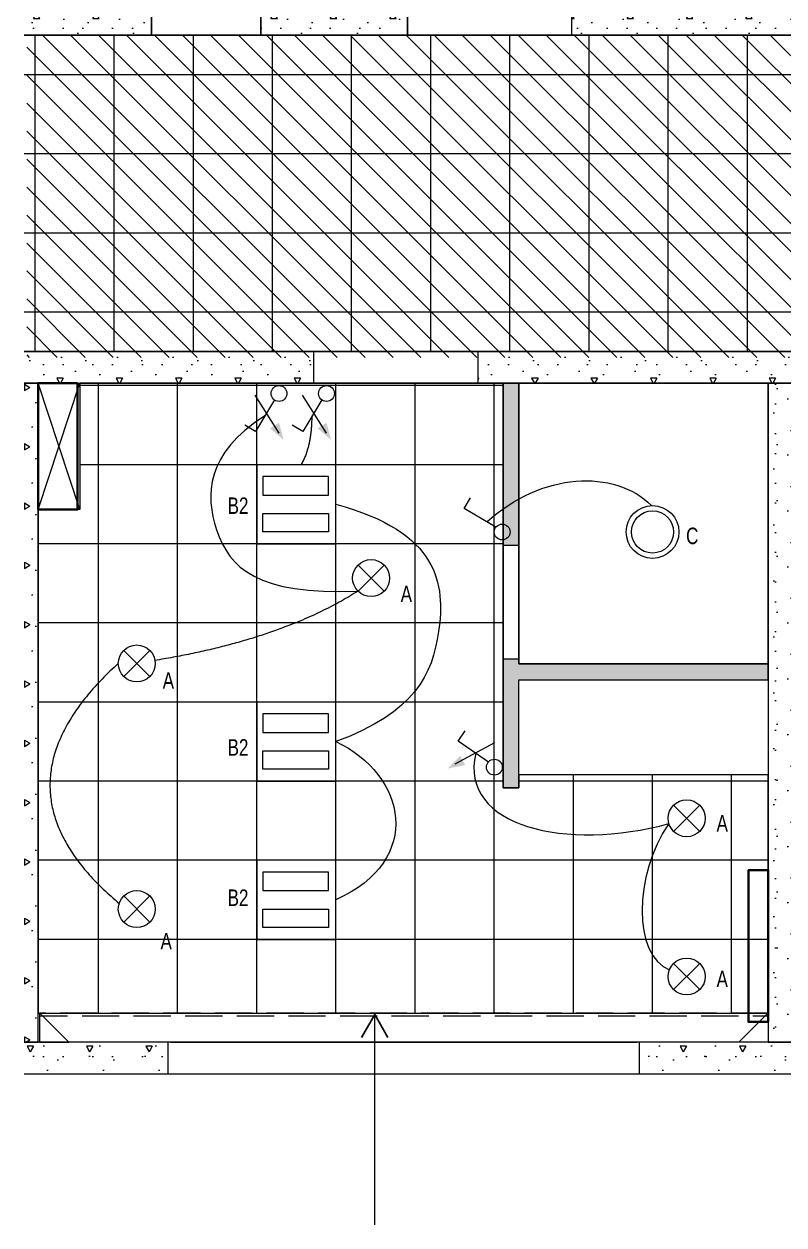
# Model space of a CAD drawing. Header units: millimetres. Extents: x 10620 to 41954, y -5252 to 15780.
# Drawn here: x 12078 to 17840, y -5252 to 3857 of the extents above; entities that cross this region are included whole.
import ezdxf

# ---------------------------------------------------------------- set-up
doc = ezdxf.new("R2010")
doc.units = ezdxf.units.MM
doc.linetypes.add('IMPORT-Hidden Line _2_', pattern=[391.222223, 282.222223, -109])
for name, color, linetype, lineweight in [('0_Pen_No__195', 252, 'Continuous', 13), ('A-Des_ Ceiling', 7, 'Continuous', 13), ('A-Des_ Ceiling_Pen_No__89', 123, 'Continuous', 13), ('A-Des_ Ceiling_Pen_No__90', 132, 'Continuous', 13), ('A-Des_ Columns_Pen_No__183', 20, 'Continuous', 18), ('A-Des_ Columns_Pen_No__24', 104, 'Continuous', 35), ('A-Des_ Columns_Pen_No__28', 14, 'Continuous', 35), ('A-Des_ Walls', 7, 'Continuous', 13), ('A-Des_ Walls_Pen_No__216', 61, 'Continuous', 18), ('A-Des_ Walls_Pen_No__27', 7, 'Continuous', 13), ('A-Des_ Walls_Pen_No__87', 251, 'Continuous', 13), ('A-DETL-____-OTLN', 90, 'Continuous', 13), ('A-DETL-GENF-OTLN', 92, 'Continuous', 25), ('A-Doc_ Reflected Ceiling Plan_Pen_No__45', 161, 'Continuous', 25), ('A-Doc_ Reflected Ceiling Plan_Pen_No__65', 151, 'Continuous', 13), ('G-____-____-TEXT', 231, 'Continuous', 13), ('L40 Reflected Ceiling Plans_GF Existing Ground Presentation Plan_2_dwg', 8, 'Continuous', 13)]:
    doc.layers.add(name, color=color, linetype=linetype, lineweight=lineweight)
doc.styles.add('Arial Narrow', font='ARIALN.TTF', dxfattribs={"width": 0.9, "height": 125})
pattern_1 = [(180, (0, 0), (1e-13, 779.423), [48.75, -401.25]), (180, (-225, -389.7), (1e-13, 779.423), [48.75, -401.25]), (240, (0, 0), (-675, 389.711), [48.75, -401.25]), (240, (-450, 0), (-675, 389.711), [48.75, -401.25]), (300, (-48.75, 0), (675, 389.712), [48.75, -401.25]), (300, (-498.75, 0), (675, 389.712), [48.75, -401.25]), (180, (0, -75), (2e-14, 150), [0, -150, 0, -225]), (225, (-75, -75), (-106.066, 106.066), [0, -112.5, 0, -187.5])]
pattern_2 = [(270, (0, 0), (779.423, 5e-14), [48.75, -401.25]), (270, (389.7, -225), (779.423, 5e-14), [48.75, -401.25]), (330, (0, 0), (389.71, 675), [48.75, -401.25]), (330, (0, -450), (389.71, 675), [48.75, -401.25]), (30, (0, -48.75), (-389.71, 675), [48.75, -401.25]), (30, (0, -498.75), (-389.71, 675), [48.75, -401.25]), (270, (75, 0), (150, 9e-15), [0, -150, 0, -225]), (315, (75, -75), (106.066, 106.066), [0, -112.5, 0, -187.5])]
pattern_3 = [(0, (0, 0), (0, 779.423), [48.75, -401.25]), (0, (225, 389.7), (0, 779.423), [48.75, -401.25]), (60, (0, 0), (-675, 389.712), [48.75, -401.25]), (60, (450, 0), (-675, 389.712), [48.75, -401.25]), (120, (48.75, 0), (675, 389.711), [48.75, -401.25]), (120, (498.75, 0), (675, 389.711), [48.75, -401.25]), (0, (0, 75), (0, 150), [0, -150, 0, -225]), (45, (75, 75), (-106.066, 106.066), [0, -112.5, 0, -187.5])]

# ---------------------------------------------------------------- blocks, each defined once
blk = doc.blocks.new('L40 Reflected Ceiling Plans_GF Existing Ground Presentation Plan_2_dwg_Slab_7_4-12208777-Existing Enlarged Layout 2 RCP')
at = {"layer": 'A-Des_ Ceiling'}
h = blk.add_hatch(dxfattribs=at)
h.set_pattern_fill('FP_2', color=9, style=0, pattern_type=2)
h.set_pattern_definition([(0, (15642.6, -1884.13), (0, 600), []), (90, (15642.6, -1884.13), (-600, 4e-14), [])])
h.paths.add_polyline_path([(17719.7, -3646.7), (17719.7, -1836.7), (15829.7, -1836.7), (15829.7, -1936.7), (15709.7, -1936.7), (15709.7, 1133.3), (12502.7, 1133.3), (12502.7, 173.3), (12184.7, 173.3), (12184.7, -3646.7), (15829.7, -3646.7)])
h.paths.add_polyline_path([(15291.4, -1789.5), (15385, -1693.6), (15422.9, -1764), (15404, -1767.7)])
h.paths.add_polyline_path([(14405.9, 703), (14303.8, 789.6), (14371.4, 832.4), (14396, 740.1)])
h.paths.add_polyline_path([(14045.9, 703), (13943.8, 789.6), (14011.4, 832.4), (14017.1, 811)])
at = {"layer": 'A-Des_ Ceiling_Pen_No__89', "color": 9}
for p, q in [((14274.7, 1133.3), (12502.7, 1133.3)), ((15519.7, 1133.3), (14274.7, 1133.3)), ((15709.7, 1133.3), (15519.7, 1133.3)), ((15709.7, -96.7), (15709.7, 1133.3)), ((12184.7, 173.3), (12184.7, -3646.7)), ((15709.7, -961.7), (15709.7, -96.7)), ((15709.7, -1936.7), (15709.7, -961.7)), ((15829.7, -1836.7), (15829.7, -1936.7)), ((17719.7, -1836.7), (15829.7, -1836.7)), ((17719.7, -3646.7), (17719.7, -1836.7)), ((15829.7, -1936.7), (15709.7, -1936.7)), ((12184.7, -3646.7), (17719.7, -3646.7))]:
    blk.add_line(p, q, dxfattribs=at)
at = {"layer": 'A-Des_ Ceiling_Pen_No__89', "color": 9, "flags": 128}
blk.add_lwpolyline([(12502.7, 1133.3), (12502.7, 173.3), (12184.7, 173.3)], dxfattribs=at)
blk = doc.blocks.new('L40 Reflected Ceiling Plans_GF Existing Ground Presentation Plan_2_dwg_Slab_24_4-12208793-Existing Enlarged Layout 2 RCP')
at = {"layer": 'A-Des_ Ceiling'}
h = blk.add_hatch(dxfattribs=at)
h.set_pattern_fill('FP_13', color=9, style=0, pattern_type=2)
h.set_pattern_definition([(0, (22361.76, 2873.3), (0, 600), []), (90, (22361.76, 2873.3), (-600, 4e-14), [])])
h.paths.add_polyline_path([(13874.7, 1373.3), (22709.7, 1373.3), (22709.7, 3773.3), (12078.4, 3773.3), (12078.4, 1373.3), (13044.7, 1373.3)])
at = {"layer": 'A-Des_ Ceiling_Pen_No__89', "color": 9}
for p, q in [((12099.3, 3773.3), (12078.4, 3773.3)), ((13044.7, 3773.3), (12099.3, 3773.3)), ((13874.7, 3773.3), (13044.7, 3773.3)), ((14984.7, 3773.3), (13874.7, 3773.3)), ((16229.7, 3773.3), (14984.7, 3773.3)), ((18154.7, 3773.3), (16229.7, 3773.3)), ((19654.7, 3773.3), (18154.7, 3773.3)), ((20504.7, 3773.3), (19654.7, 3773.3)), ((21344.7, 3773.3), (20504.7, 3773.3)), ((22709.7, 3773.3), (21344.7, 3773.3)), ((22709.7, 3494.3), (22709.7, 3773.3)), ((22709.7, 1694.3), (22709.7, 3494.3)), ((12078.4, 1373.3), (12099.3, 1373.3)), ((12099.3, 1373.3), (14274.7, 1373.3)), ((14274.7, 1373.3), (15519.7, 1373.3)), ((15519.7, 1373.3), (20054.7, 1373.3)), ((20054.7, 1373.3), (21299.7, 1373.3))]:
    blk.add_line(p, q, dxfattribs=at)
at = {"layer": 'A-Des_ Ceiling_Pen_No__89', "color": 9, "flags": 128}
blk.add_lwpolyline([(21299.7, 1373.3), (22709.7, 1373.3), (22709.7, 1694.3)], dxfattribs=at)
blk = doc.blocks.new('L40 Reflected Ceiling Plans_GF Existing Ground Presentation Plan_2_dwg_Slab_39_4-12208808-Existing Enlarged Layout 2 RCP')
at = {"layer": 'A-Des_ Ceiling_Pen_No__89', "color": 9}
for p, q in [((15829.7, 1133.3), (15829.7, -96.7)), ((15829.7, -96.7), (15829.7, -961.7)), ((15829.7, -961.7), (15829.7, -996.7))]:
    blk.add_line(p, q, dxfattribs=at)
at = {"layer": 'A-Des_ Ceiling_Pen_No__89', "color": 9, "flags": 128}
blk.add_lwpolyline([(15829.7, -996.7), (17719.7, -996.7), (17719.7, 1133.3), (15829.7, 1133.3)], dxfattribs=at)
blk = doc.blocks.new('L40 Reflected Ceiling Plans_GF Existing Ground Presentation Plan_2_dwg_Wall_8_4-12208824-Existing Enlarged Layout 2 RCP')
at = {"layer": 'A-Des_ Walls'}
h = blk.add_hatch(dxfattribs=at)
h.set_pattern_fill('FP_19', color=9, style=0, pattern_type=2)
h.set_pattern_definition(pattern_1)
h.paths.add_polyline_path([(12078.4, 1133.3), (14274.7, 1133.3), (14274.7, 1373.3), (12078.4, 1373.3), (12078.4, 1328.5)])
h = blk.add_hatch(dxfattribs=at)
h.set_pattern_fill('FP_19', color=9, style=0, pattern_type=2)
h.set_pattern_definition(pattern_1)
h.paths.add_polyline_path([(15519.7, 1133.3), (20054.7, 1133.3), (20054.7, 1373.3), (15519.7, 1373.3), (15519.7, 1318.3)])
h = blk.add_hatch(dxfattribs=at)
h.set_pattern_fill('FP_19', color=9, style=0, pattern_type=2)
h.set_pattern_definition(pattern_1)
h.paths.add_polyline_path([(21489.7, 1133.3), (23499.7, 1133.3), (23499.7, 1373.3), (21299.7, 1373.3), (21299.7, 1133.3)])
h = blk.add_hatch(dxfattribs=at)
h.set_pattern_fill('FP_19', color=9, style=0, pattern_type=2)
h.set_pattern_definition(pattern_1)
h.paths.add_polyline_path([(23739.7, 1133.3), (23739.7, 1373.3), (23499.7, 1133.3), (23683.7, 1133.3)])
h = blk.add_hatch(dxfattribs=at)
h.set_pattern_fill('FP_19', color=9, style=0, pattern_type=2)
h.set_pattern_definition(pattern_1)
h.paths.add_polyline_path([(23499.7, 1133.3), (23739.7, 1373.3), (23499.7, 1373.3), (23499.7, 1318.3)])
at = {"layer": 'A-Des_ Walls', "color": 9}
for p, q in [((12099.3, 1373.3), (12078.4, 1373.3)), ((15519.7, 1373.3), (15519.7, 1328.5)), ((22829.7, 1373.3), (22709.7, 1373.3)), ((23499.7, 1328.5), (23499.7, 1133.3)), ((12078.4, 1133.3), (12184.7, 1133.3)), ((15709.7, 1133.3), (15829.7, 1133.3)), ((15829.7, 1133.3), (17719.7, 1133.3)), ((17719.7, 1133.3), (17959.7, 1133.3)), ((21489.7, 1133.3), (21609.7, 1133.3)), ((23499.7, 1133.3), (23683.7, 1133.3)), ((23683.7, 1133.3), (23739.7, 1133.3))]:
    blk.add_line(p, q, dxfattribs=at)
at = {"layer": 'A-Des_ Walls', "color": 9, "flags": 128}
for points in [[(14274.7, 1328.5), (14274.7, 1373.3), (12099.3, 1373.3)], [(20054.7, 1328.5), (20054.7, 1373.3), (15519.7, 1373.3)], [(22709.7, 1373.3), (21299.7, 1373.3), (21299.7, 1328.5)], [(23499.7, 1328.5), (23499.7, 1373.3), (22829.7, 1373.3)], [(23683.7, 1317.4), (23739.7, 1373.3), (23499.7, 1373.3), (23499.7, 1328.5)], [(23739.7, 1133.3), (23739.7, 1373.3), (23683.7, 1317.4)], [(12184.7, 1133.3), (14274.7, 1133.3), (14274.7, 1188.3), (14274.7, 1318.3), (14274.7, 1328.5)], [(15519.7, 1328.5), (15519.7, 1318.3), (15519.7, 1188.3), (15519.7, 1133.3), (15709.7, 1133.3)], [(17959.7, 1133.3), (20054.7, 1133.3), (20054.7, 1188.3), (20054.7, 1318.3), (20054.7, 1328.5)], [(21299.7, 1328.5), (21299.7, 1318.3), (21299.7, 1188.3)], [(21609.7, 1133.3), (23499.7, 1133.3), (23499.7, 1328.5)], [(21299.7, 1188.3), (21299.7, 1133.3), (21489.7, 1133.3)]]:
    blk.add_lwpolyline(points, dxfattribs=at)
blk.add_lwpolyline([(23683.7, 1317.4), (23499.7, 1133.3)], close=True, dxfattribs=at)
at = {"layer": 'A-Des_ Walls_Pen_No__27', "color": 9}
for p, q in [((12099.3, 1373.3), (12078.4, 1373.3)), ((12184.7, 1133.3), (14274.7, 1133.3)), ((15519.7, 1133.3), (15709.7, 1133.3)), ((15709.7, 1133.3), (15829.7, 1133.3)), ((15829.7, 1133.3), (17719.7, 1133.3)), ((17959.7, 1133.3), (20054.7, 1133.3)), ((21299.7, 1133.3), (21489.7, 1133.3)), ((21489.7, 1133.3), (21609.7, 1133.3)), ((21609.7, 1133.3), (23499.7, 1133.3))]:
    blk.add_line(p, q, dxfattribs=at)
at = {"layer": 'A-Des_ Walls_Pen_No__27', "color": 9, "flags": 128}
for points in [[(14274.7, 1328.5), (14274.7, 1373.3), (12099.3, 1373.3)], [(20054.7, 1328.5), (20054.7, 1373.3), (15519.7, 1373.3), (15519.7, 1328.5)], [(21299.7, 1328.5), (21299.7, 1373.3), (22709.7, 1373.3)], [(22829.7, 1373.3), (23739.7, 1373.3), (23739.7, 1133.3)], [(14274.7, 1188.3), (14274.7, 1318.3), (14274.7, 1328.5)], [(15519.7, 1328.5), (15519.7, 1318.3), (15519.7, 1188.3)], [(20054.7, 1188.3), (20054.7, 1318.3), (20054.7, 1328.5)], [(21299.7, 1188.3), (21299.7, 1318.3), (21299.7, 1328.5)]]:
    blk.add_lwpolyline(points, dxfattribs=at)
at = {"layer": 'A-Des_ Walls_Pen_No__87', "color": 9, "flags": 128}
for points in [[(15519.7, 1373.3), (14897.2, 1373.3), (14274.7, 1373.3)], [(21299.7, 1373.3), (20677.2, 1373.3), (20054.7, 1373.3)], [(14274.7, 1133.3), (14897.2, 1133.3), (15519.7, 1133.3)], [(20054.7, 1133.3), (20677.2, 1133.3), (21299.7, 1133.3)]]:
    blk.add_lwpolyline(points, dxfattribs=at)
blk = doc.blocks.new('L40 Reflected Ceiling Plans_GF Existing Ground Presentation Plan_2_dwg_Wall_14_4-12208839-Existing Enlarged Layout 2 RCP')
at = {"layer": 'A-Des_ Walls'}
h = blk.add_hatch(dxfattribs=at)
h.set_pattern_fill('FP_19', color=9, style=0, pattern_type=2)
h.set_pattern_definition(pattern_1)
h.paths.add_polyline_path([(12078.4, -4106.7), (13172.2, -4106.7), (13172.2, -3866.7), (12078.4, -3866.7)])
h = blk.add_hatch(dxfattribs=at)
h.set_pattern_fill('FP_19', color=9, style=0, pattern_type=2)
h.set_pattern_definition(pattern_1)
h.paths.add_polyline_path([(17719.7, -4106.7), (18944.7, -4106.7), (18944.7, -3866.7), (16742.2, -3866.7), (16742.2, -4106.7)])
h = blk.add_hatch(dxfattribs=at)
h.set_pattern_fill('FP_19', color=9, style=0, pattern_type=2)
h.set_pattern_definition(pattern_1)
h.paths.add_polyline_path([(23499.7, -4106.7), (23499.7, -3866.7), (22514.7, -3866.7), (22514.7, -4106.7)])
h = blk.add_hatch(dxfattribs=at)
h.set_pattern_fill('FP_19', color=9, style=0, pattern_type=2)
h.set_pattern_definition(pattern_1)
h.paths.add_polyline_path([(23739.7, -4106.7), (23739.7, -3866.7), (23499.7, -3866.7)])
h = blk.add_hatch(dxfattribs=at)
h.set_pattern_fill('FP_19', color=9, style=0, pattern_type=2)
h.set_pattern_definition(pattern_1)
h.paths.add_polyline_path([(23739.7, -4106.7), (23499.7, -3866.7), (23499.7, -4106.7)])
at = {"layer": 'A-Des_ Walls', "color": 9}
for p, q in [((12184.7, -3866.7), (12078.4, -3866.7)), ((17719.7, -3866.7), (16742.2, -3866.7)), ((17959.7, -3866.7), (17719.7, -3866.7)), ((23739.7, -3866.7), (23499.7, -3866.7))]:
    blk.add_line(p, q, dxfattribs=at)
at = {"layer": 'A-Des_ Walls', "color": 9, "flags": 128}
for points in [[(12078.4, -4106.7), (13172.2, -4106.7), (13172.2, -3866.7), (12184.7, -3866.7)], [(16742.2, -3866.7), (16742.2, -4106.7), (18944.7, -4106.7), (18944.7, -3866.7), (17959.7, -3866.7)], [(23499.7, -3866.7), (23499.7, -4106.7), (22514.7, -4106.7), (22514.7, -3866.7), (23499.7, -3866.7), (23499.7, -4106.7), (23739.7, -4106.7), (23499.7, -3866.7)], [(23499.7, -3866.7), (23739.7, -4106.7), (23739.7, -3866.7)]]:
    blk.add_lwpolyline(points, dxfattribs=at)
at = {"layer": 'A-Des_ Walls_Pen_No__27', "color": 9, "flags": 128}
for points in [[(12078.4, -4106.7), (13172.2, -4106.7), (13172.2, -3866.7), (12184.7, -3866.7)], [(17719.7, -3866.7), (16742.2, -3866.7), (16742.2, -4106.7), (18944.7, -4106.7), (18944.7, -3866.7), (17959.7, -3866.7)], [(23739.7, -3866.7), (23739.7, -4106.7), (22514.7, -4106.7), (22514.7, -3866.7), (23499.7, -3866.7)]]:
    blk.add_lwpolyline(points, dxfattribs=at)
at = {"layer": 'A-Des_ Walls_Pen_No__87', "color": 9, "flags": 128}
for points in [[(16742.2, -3866.7), (14957.2, -3866.7), (13172.2, -3866.7)], [(22514.7, -3866.7), (20729.7, -3866.7), (18944.7, -3866.7)], [(13172.2, -4106.7), (14957.2, -4106.7), (16742.2, -4106.7)], [(18944.7, -4106.7), (20729.7, -4106.7), (22514.7, -4106.7)]]:
    blk.add_lwpolyline(points, dxfattribs=at)
blk = doc.blocks.new('L40 Reflected Ceiling Plans_GF Existing Ground Presentation Plan_2_dwg_Wall_28_4-12208859-Existing Enlarged Layout 2 RCP')
at = {"layer": 'A-Des_ Walls'}
h = blk.add_hatch(dxfattribs=at)
h.set_pattern_fill('FP_20', color=9, style=0, pattern_type=2)
h.set_pattern_definition(pattern_2)
h.paths.add_polyline_path([(12184.7, -3866.7), (12184.7, 1133.3), (12078.4, 1133.3), (12078.4, -3866.7)])
at = {"layer": 'A-Des_ Walls', "color": 9, "flags": 128}
blk.add_lwpolyline([(12078.4, -3866.7), (12184.7, -3866.7), (12184.7, 1133.3), (12078.4, 1133.3)], dxfattribs=at)
at = {"layer": 'A-Des_ Walls_Pen_No__27', "color": 9}
blk.add_line((12184.7, -3866.7), (12184.7, 1133.3), dxfattribs=at)
blk = doc.blocks.new('L40 Reflected Ceiling Plans_GF Existing Ground Presentation Plan_2_dwg_Wall_30_4-12208862-Existing Enlarged Layout 2 RCP')
at = {"layer": 'A-Des_ Walls'}
for points in [[(15829.7, -96.7), (15829.7, 1133.3), (15709.7, 1133.3), (15709.7, -96.7)], [(15709.7, -1936.7), (15829.7, -1936.7), (15829.7, -961.7), (15709.7, -961.7)]]:
    blk.add_hatch(color=10, dxfattribs=at).paths.add_polyline_path(points)
at = {"layer": 'A-Des_ Walls_Pen_No__27', "color": 9, "flags": 128}
for points in [[(15709.7, -96.7), (15829.7, -96.7), (15829.7, 1133.3), (15709.7, 1133.3), (15709.7, -96.7)], [(15829.7, -996.7), (15829.7, -961.7), (15709.7, -961.7), (15709.7, -1936.7), (15829.7, -1936.7), (15829.7, -1116.7)]]:
    blk.add_lwpolyline(points, dxfattribs=at)
at = {"layer": 'A-Des_ Walls_Pen_No__87', "color": 9, "flags": 128}
for points in [[(15709.7, -96.7), (15709.7, -529.2), (15709.7, -961.7)], [(15829.7, -961.7), (15829.7, -529.2), (15829.7, -96.7)]]:
    blk.add_lwpolyline(points, dxfattribs=at)
blk = doc.blocks.new('L40 Reflected Ceiling Plans_GF Existing Ground Presentation Plan_2_dwg_Wall_31_4-12208863-Existing Enlarged Layout 2 RCP')
at = {"layer": 'A-Des_ Walls'}
h = blk.add_hatch(dxfattribs=at)
h.set_pattern_fill('FP_20', color=9, style=0, pattern_type=2)
h.set_pattern_definition(pattern_2)
h.paths.add_polyline_path([(17959.7, -3866.7), (17959.7, 1133.3), (17719.7, 1133.3), (17719.7, -3866.7)])
at = {"layer": 'A-Des_ Walls', "color": 9}
for p, q in [((17719.7, 1133.3), (17719.7, -996.7)), ((17719.7, -996.7), (17719.7, -1116.7))]:
    blk.add_line(p, q, dxfattribs=at)
at = {"layer": 'A-Des_ Walls', "color": 9, "flags": 128}
blk.add_lwpolyline([(17719.7, -1116.7), (17719.7, -3866.7), (17959.7, -3866.7), (17959.7, 1133.3), (17719.7, 1133.3)], dxfattribs=at)
at = {"layer": 'A-Des_ Walls_Pen_No__27', "color": 9}
for p, q in [((17719.7, 1133.3), (17719.7, -996.7)), ((17959.7, -3866.7), (17959.7, 1133.3)), ((17719.7, -996.7), (17719.7, -1116.7)), ((17719.7, -1116.7), (17719.7, -3866.7))]:
    blk.add_line(p, q, dxfattribs=at)
blk = doc.blocks.new('L40 Reflected Ceiling Plans_GF Existing Ground Presentation Plan_2_dwg_Wall_32_4-12208864-Existing Enlarged Layout 2 RCP')
at = {"layer": 'A-Des_ Walls'}
blk.add_hatch(color=10, dxfattribs=at).paths.add_polyline_path([(17719.7, -1116.7), (17719.7, -996.7), (15829.7, -996.7), (15829.7, -1116.7)])
at = {"layer": 'A-Des_ Walls_Pen_No__27', "color": 9, "flags": 128}
blk.add_lwpolyline([(15829.7, -1116.7), (17719.7, -1116.7), (17719.7, -996.7), (15829.7, -996.7)], dxfattribs=at)
blk = doc.blocks.new('L40 Reflected Ceiling Plans_GF Existing Ground Presentation Plan_2_dwg_Beam_5_4-12209092-Existing Enlarged Layout 2 RCP')
at = {"layer": 'A-Des_ Ceiling_Pen_No__90', "color": 9, "linetype": 'IMPORT-Hidden Line _2_', "flags": 128}
blk.add_lwpolyline([(17719.7, -3646.7), (12194.7, -3646.7), (12194.7, -3666.7), (17719.7, -3666.7)], close=True, dxfattribs=at)
blk = doc.blocks.new('L40 Reflected Ceiling Plans_GF Existing Ground Presentation Plan_2_dwg_Polyline_4_4-12209099-Existing Enlarged Layout 2 RCP')
at = {"layer": 'A-Doc_ Reflected Ceiling Plan_Pen_No__45', "color": 133, "flags": 128}
blk.add_lwpolyline([(14636.7, -3829.9), (14736.7, -3656.7), (14836.7, -3829.9)], dxfattribs=at)
at = {"layer": 'A-Doc_ Reflected Ceiling Plan_Pen_No__65', "color": 9}
blk.add_line((14736.7, -5252.1), (14736.7, -3656.7), dxfattribs=at)
blk = doc.blocks.new('L40 Reflected Ceiling Plans_GF Existing Ground Presentation Plan_2_dwg_Column_17_4-12209110-Existing Enlarged Layout 2 RCP')
at = {"layer": 'A-Des_ Columns_Pen_No__24', "color": 253, "flags": 128}
blk.add_lwpolyline([(17719.7, -2561.7), (17569.7, -2561.7), (17569.7, -3711.7), (17719.7, -3711.7)], close=True, dxfattribs=at)
blk = doc.blocks.new('L40 Reflected Ceiling Plans_GF Existing Ground Presentation Plan_2_dwg_Column_27_4-12209120-Existing Enlarged Layout 2 RCP')
at = {"layer": 'A-Des_ Columns_Pen_No__28', "color": 253, "flags": 128}
blk.add_lwpolyline([(12484.7, 1133.3), (12184.7, 1133.3), (12184.7, 173.3), (12484.7, 173.3)], close=True, dxfattribs=at)
blk = doc.blocks.new('L40 Reflected Ceiling Plans_GF Existing Ground Presentation Plan_2_dwg_Wall_174_4-12209129-Existing Enlarged Layout 2 RCP')
at = {"layer": 'A-Des_ Walls'}
h = blk.add_hatch(dxfattribs=at)
h.set_pattern_fill('FP_1', color=9, style=0, pattern_type=2)
h.set_pattern_definition(pattern_3)
h.paths.add_polyline_path([(13044.7, 3773.3), (13044.7, 4008.3), (12078.4, 4008.3), (12078.4, 3773.3), (12099.3, 3773.3)])
h = blk.add_hatch(dxfattribs=at)
h.set_pattern_fill('FP_1', color=9, style=0, pattern_type=2)
h.set_pattern_definition(pattern_3)
h.paths.add_polyline_path([(14984.7, 3773.3), (14984.7, 4008.3), (13874.7, 4008.3), (13874.7, 3773.3), (14536.3, 3773.3)])
h = blk.add_hatch(dxfattribs=at)
h.set_pattern_fill('FP_1', color=9, style=0, pattern_type=2)
h.set_pattern_definition(pattern_3)
h.paths.add_polyline_path([(18154.7, 3773.3), (18154.7, 4008.3), (16229.7, 4008.3), (16229.7, 3773.3)])
h = blk.add_hatch(dxfattribs=at)
h.set_pattern_fill('FP_1', color=9, style=0, pattern_type=2)
h.set_pattern_definition(pattern_3)
h.paths.add_polyline_path([(20504.7, 3773.3), (20504.7, 4008.3), (19654.7, 4008.3), (19654.7, 3773.3)])
h = blk.add_hatch(dxfattribs=at)
h.set_pattern_fill('FP_1', color=9, style=0, pattern_type=2)
h.set_pattern_definition(pattern_3)
h.paths.add_polyline_path([(21344.7, 3773.3), (23554.7, 3773.3), (23554.7, 4008.3), (21344.7, 4008.3)])
h = blk.add_hatch(dxfattribs=at)
h.set_pattern_fill('FP_1', color=9, style=0, pattern_type=2)
h.set_pattern_definition(pattern_3)
h.paths.add_polyline_path([(23739.7, 3773.3), (23739.7, 4008.3), (23554.7, 4008.3), (23706, 3816.1)])
h = blk.add_hatch(dxfattribs=at)
h.set_pattern_fill('FP_1', color=9, style=0, pattern_type=2)
h.set_pattern_definition(pattern_3)
h.paths.add_polyline_path([(23683.7, 3773.3), (23739.7, 3773.3), (23554.7, 4008.3), (23554.7, 3773.3)])
at = {"layer": 'A-Des_ Walls', "color": 9}
for p, q in [((23739.7, 4008.3), (23683.7, 4008.3)), ((13874.7, 3828.3), (13874.7, 3773.3)), ((23739.7, 3773.3), (23683.7, 3844.4)), ((12078.4, 3773.3), (12099.3, 3773.3)), ((12099.3, 3773.3), (13044.7, 3773.3)), ((13874.7, 3773.3), (14984.7, 3773.3)), ((16229.7, 3773.3), (18154.7, 3773.3)), ((19654.7, 3773.3), (20504.7, 3773.3)), ((21344.7, 3773.3), (23554.7, 3773.3)), ((23554.7, 3773.3), (23683.7, 3773.3)), ((23683.7, 3773.3), (23739.7, 3773.3))]:
    blk.add_line(p, q, dxfattribs=at)
at = {"layer": 'A-Des_ Walls', "color": 9, "flags": 128}
for points in [[(13044.7, 3773.3), (13044.7, 3828.3), (13044.7, 3958.3), (13044.7, 4008.3), (12078.4, 4008.3)], [(14984.7, 3773.3), (14984.7, 3838.3), (14984.7, 3933.3), (14984.7, 4008.3), (13874.7, 4008.3), (13874.7, 3958.3), (13874.7, 3828.3)], [(18154.7, 3773.3), (18154.7, 4008.3), (16229.7, 4008.3), (16229.7, 3933.3)], [(20504.7, 3773.3), (20504.7, 3923.3), (20504.7, 4008.3), (19654.7, 4008.3), (19654.7, 3773.3)], [(21344.7, 4008.3), (21344.7, 3923.3), (21344.7, 3773.3)], [(23554.7, 3773.3), (23554.7, 4008.3), (21344.7, 4008.3)], [(23683.7, 4008.3), (23554.7, 4008.3), (23683.7, 3844.4)], [(23683.7, 3844.4), (23554.7, 4008.3), (23554.7, 3773.3)], [(23683.7, 3844.4), (23739.7, 3773.3), (23739.7, 4008.3)], [(16229.7, 3933.3), (16229.7, 3838.3), (16229.7, 3773.3)]]:
    blk.add_lwpolyline(points, dxfattribs=at)
at = {"layer": 'A-Des_ Walls_Pen_No__27', "color": 9}
for p, q in [((13044.7, 4008.3), (12179.7, 4008.3)), ((14984.7, 4008.3), (13874.7, 4008.3)), ((17149.7, 4008.3), (16229.7, 4008.3)), ((19654.7, 3773.3), (19654.7, 4008.3)), ((23739.7, 3773.3), (23739.7, 4008.3)), ((12099.3, 3773.3), (12078.4, 3773.3)), ((13044.7, 3773.3), (12099.3, 3773.3)), ((14984.7, 3773.3), (13874.7, 3773.3)), ((16229.7, 3773.3), (18154.7, 3773.3)), ((20504.7, 3773.3), (19654.7, 3773.3)), ((21344.7, 3773.3), (22709.7, 3773.3)), ((22829.7, 3773.3), (23683.7, 3773.3)), ((23683.7, 3773.3), (23739.7, 3773.3))]:
    blk.add_line(p, q, dxfattribs=at)
at = {"layer": 'A-Des_ Walls_Pen_No__27', "color": 9, "flags": 128}
for points in [[(18154.7, 3773.3), (18154.7, 4008.3), (17309.7, 4008.3)], [(19654.7, 4008.3), (20504.7, 4008.3), (20504.7, 3923.3), (20504.7, 3773.3)], [(23554.7, 4008.3), (21344.7, 4008.3), (21344.7, 3923.3), (21344.7, 3773.3)], [(13044.7, 3958.3), (13044.7, 3828.3), (13044.7, 3773.3)], [(13874.7, 3773.3), (13874.7, 3828.3), (13874.7, 3958.3)], [(14984.7, 3933.3), (14984.7, 3838.3), (14984.7, 3773.3)], [(16229.7, 3933.3), (16229.7, 3838.3), (16229.7, 3773.3)]]:
    blk.add_lwpolyline(points, dxfattribs=at)
at = {"layer": 'A-Des_ Walls_Pen_No__87', "color": 9, "flags": 128}
for points in [[(13874.7, 4008.3), (13459.7, 4008.3), (13044.7, 4008.3)], [(16229.7, 4008.3), (15607.2, 4008.3), (14984.7, 4008.3)], [(19654.7, 4008.3), (18904.7, 4008.3), (18154.7, 4008.3)], [(21344.7, 4008.3), (20924.7, 4008.3), (20504.7, 4008.3)], [(13044.7, 3773.3), (13459.7, 3773.3), (13874.7, 3773.3)], [(14984.7, 3773.3), (15607.2, 3773.3), (16229.7, 3773.3)], [(18154.7, 3773.3), (18904.7, 3773.3), (19654.7, 3773.3)], [(20504.7, 3773.3), (20924.7, 3773.3), (21344.7, 3773.3)]]:
    blk.add_lwpolyline(points, dxfattribs=at)
blk = doc.blocks.new('L40 Reflected Ceiling Plans_GF Existing Ground Presentation Plan_2_dwg-12074158-Existing Enlarged Layout 2 RCP')
at = {"layer": '0_Pen_No__195', "color": 9}
blk.add_line((13189.7, -3866.7), (16724.7, -3866.7), dxfattribs=at)
at = {"layer": 'A-Des_ Columns_Pen_No__183', "color": 53}
for p, q in [((12184.7, 173.3), (12502.7, 1133.3)), ((12502.7, 173.3), (12184.7, 1133.3))]:
    blk.add_line(p, q, dxfattribs=at)
at = {"layer": 'A-Des_ Walls_Pen_No__216', "color": 53}
for p, q in [((12194.7, -3644.2), (12194.7, -3646.7)), ((12197.2, -3646.7), (12194.7, -3644.2)), ((12194.7, -3646.7), (12194.7, -3866.7)), ((12417.2, -3866.7), (12197.2, -3646.7)), ((17497.2, -3866.7), (17717.2, -3646.7)), ((17717.2, -3646.7), (17718.3, -3645.5)), ((17718.4, -3645.5), (17719.7, -3644.2)), ((17719.7, -3644.2), (17719.7, -3646.7)), ((17719.7, -3646.7), (17719.7, -3866.7)), ((12194.7, -3866.7), (12417.2, -3866.7)), ((17719.7, -3866.7), (17497.2, -3866.7))]:
    blk.add_line(p, q, dxfattribs=at)
for name in ['L40 Reflected Ceiling Plans_GF Existing Ground Presentation Plan_2_dwg_Wall_174_4-12209129-Existing Enlarged Layout 2 RCP', 'L40 Reflected Ceiling Plans_GF Existing Ground Presentation Plan_2_dwg_Slab_24_4-12208793-Existing Enlarged Layout 2 RCP', 'L40 Reflected Ceiling Plans_GF Existing Ground Presentation Plan_2_dwg_Wall_8_4-12208824-Existing Enlarged Layout 2 RCP', 'L40 Reflected Ceiling Plans_GF Existing Ground Presentation Plan_2_dwg_Wall_28_4-12208859-Existing Enlarged Layout 2 RCP', 'L40 Reflected Ceiling Plans_GF Existing Ground Presentation Plan_2_dwg_Slab_7_4-12208777-Existing Enlarged Layout 2 RCP', 'L40 Reflected Ceiling Plans_GF Existing Ground Presentation Plan_2_dwg_Column_27_4-12209120-Existing Enlarged Layout 2 RCP', 'L40 Reflected Ceiling Plans_GF Existing Ground Presentation Plan_2_dwg_Wall_30_4-12208862-Existing Enlarged Layout 2 RCP', 'L40 Reflected Ceiling Plans_GF Existing Ground Presentation Plan_2_dwg_Slab_39_4-12208808-Existing Enlarged Layout 2 RCP', 'L40 Reflected Ceiling Plans_GF Existing Ground Presentation Plan_2_dwg_Wall_31_4-12208863-Existing Enlarged Layout 2 RCP', 'L40 Reflected Ceiling Plans_GF Existing Ground Presentation Plan_2_dwg_Wall_32_4-12208864-Existing Enlarged Layout 2 RCP', 'L40 Reflected Ceiling Plans_GF Existing Ground Presentation Plan_2_dwg_Column_17_4-12209110-Existing Enlarged Layout 2 RCP', 'L40 Reflected Ceiling Plans_GF Existing Ground Presentation Plan_2_dwg_Beam_5_4-12209092-Existing Enlarged Layout 2 RCP', 'L40 Reflected Ceiling Plans_GF Existing Ground Presentation Plan_2_dwg_Polyline_4_4-12209099-Existing Enlarged Layout 2 RCP', 'L40 Reflected Ceiling Plans_GF Existing Ground Presentation Plan_2_dwg_Wall_14_4-12208839-Existing Enlarged Layout 2 RCP']:
    blk.add_blockref(name, (0, 0))

msp = doc.modelspace()

# ---------------------------------------------------------------- hatches: boundary and pattern name
at = {"layer": 'A-DETL-GENF-OTLN', "lineweight": 13}
h = msp.add_hatch(dxfattribs=at)
h.set_pattern_fill('FP_27', color=130, style=0, pattern_type=2)
h.set_pattern_definition([(135, (231267.75, -123422.73), (-106.06602, -106.06602), [])])
h.paths.add_polyline_path([(25997.2, -3277), (25997.2, 1328.5), (32184.7, 1328.5), (32184.7, 3773.3), (25997.2, 3773.3), (25997.2, 8226.8), (31899.7, 8226.8), (31899.7, 9272.2), (35494, 9272.2), (35494, 14030.4), (30894, 14030.4), (30894, 14033.3), (24399.7, 14033.3), (24399.7, 14083.3), (13006.2, 14083.3), (13006.2, 10787.3), (15206.2, 10787.3), (15206.2, 10000.7), (14820, 10000.7), (14820, 7988.3), (12161.8, 7988.3), (12161.8, 4150.9), (17002.2, 4150.9), (17002.2, 7750.9), (16513.3, 7935.5), (16513.3, 10000.7), (18079.7, 10000.7), (18079.7, 8226.8), (23683.7, 8226.8), (23683.7, 3773.3), (12099.3, 3773.3), (12099.3, 1328.5), (23683.7, 1328.5), (23683.7, -3277)])
at = {"layer": 'A-DETL-GENF-OTLN'}
for points in [[(14045.9, 703), (14011.4, 832.4), (13943.8, 789.6)], [(14405.9, 703), (14371.4, 832.4), (14303.8, 789.6)], [(15291.4, -1789.5), (15422.9, -1764), (15385, -1693.6)]]:
    msp.add_hatch(color=1, dxfattribs=at).paths.add_polyline_path(points)

# ---------------------------------------------------------------- linework, layer by layer
at = {"layer": 'A-DETL-____-OTLN', "color": 20, "lineweight": 18}
for p, q in [((13827.6, 1041.5), (14009.4, 754.2)), ((13976.1, 1006.2), (13833.2, 765.4)), ((14187.6, 1041.5), (14369.4, 754.2)), ((14336.1, 1006.2), (14193.2, 765.4)), ((13833.2, 765.4), (13751.9, 813.6)), ((14193.2, 765.4), (14111.9, 813.6)), ((13842.6, 514.1), (13842.6, -85.9)), ((14442.6, 514.1), (13842.6, 514.1)), ((14442.6, -85.9), (14442.6, 514.1)), ((13887.6, 424.1), (13887.6, 284.1)), ((14387.6, 424.1), (13887.6, 424.1)), ((14387.6, 284.1), (14387.6, 424.1)), ((13887.6, 284.1), (14387.6, 284.1)), ((15414.5, 182.6), (15462.8, 263.9)), ((15655.3, 39.7), (15414.5, 182.6)), ((13887.6, 144.1), (14387.6, 144.1)), ((13887.6, 4.1), (13887.6, 144.1)), ((14387.6, 144.1), (14387.6, 4.1)), ((14387.6, 4.1), (13887.6, 4.1)), ((13842.6, -85.9), (14442.6, -85.9)), ((14610.4, -444.5), (14808.4, -246.5)), ((14808.4, -444.5), (14610.4, -246.5)), ((12834.2, -1091.9), (13032.2, -893.9)), ((13032.2, -1091.9), (12834.2, -893.9)), ((13842.6, -1285.9), (13842.6, -1885.9)), ((14442.6, -1285.9), (13842.6, -1285.9)), ((14442.6, -1885.9), (14442.6, -1285.9)), ((13887.6, -1375.9), (13887.6, -1515.9)), ((14387.6, -1375.9), (13887.6, -1375.9)), ((14387.6, -1515.9), (14387.6, -1375.9)), ((13887.6, -1515.9), (14387.6, -1515.9)), ((15368.5, -1581.6), (15422.3, -1503.9)), ((15644.4, -1595.3), (15345.1, -1756.5)), ((15598.8, -1740.9), (15368.5, -1581.6)), ((13887.6, -1655.9), (14387.6, -1655.9)), ((13887.6, -1795.9), (13887.6, -1655.9)), ((14387.6, -1655.9), (14387.6, -1795.9)), ((14387.6, -1795.9), (13887.6, -1795.9)), ((13842.6, -1885.9), (14442.6, -1885.9)), ((17002.9, -2266.7), (17200.9, -2068.7)), ((17200.9, -2266.7), (17002.9, -2068.7)), ((13842.6, -2485.9), (13842.6, -3085.9)), ((14442.6, -2485.9), (13842.6, -2485.9)), ((14442.6, -3085.9), (14442.6, -2485.9)), ((13887.6, -2575.9), (13887.6, -2715.9)), ((14387.6, -2575.9), (13887.6, -2575.9)), ((14387.6, -2715.9), (14387.6, -2575.9)), ((13887.6, -2715.9), (14387.6, -2715.9)), ((12834.2, -2954.9), (13032.2, -2756.9)), ((13032.2, -2954.9), (12834.2, -2756.9)), ((13887.6, -2855.9), (14387.6, -2855.9)), ((13887.6, -2995.9), (13887.6, -2855.9)), ((14387.6, -2855.9), (14387.6, -2995.9)), ((14387.6, -2995.9), (13887.6, -2995.9)), ((13842.6, -3085.9), (14442.6, -3085.9)), ((17002.9, -3466.7), (17200.9, -3268.7)), ((17200.9, -3466.7), (17002.9, -3268.7))]:
    msp.add_line(p, q, dxfattribs=at)
for centre, radius in [((14011.7, 1054.4), 60), ((14371.7, 1054.4), 60), ((16843.3, 4.1), 200), ((16843.3, 4.1), 160), ((15703.6, 4.1), 60), ((14709.4, -345.5), 140), ((12933.2, -992.9), 140), ((15644.5, -1779.8), 60), ((17101.9, -2167.7), 140), ((12933.2, -2855.9), 140), ((17101.9, -3367.7), 140)]:
    msp.add_circle(centre, radius, dxfattribs=at)
for points, knots in [([(13904.6, 885.8), (13452.4, 599.7), (13452.4, -85.9), (13842.6, -476.1), (14610.4, -444.5)], [0, 0, 0, 0, 1.938449, 4.132074, 4.132074, 4.132074, 4.132074]), ([(14442.6, 214.1), (15226.3, 4.1), (15315.6, -764.6), (15042.6, -1364.9), (14442.6, -1585.9)], [0, 0, 0, 0, 2.454843, 4.721603, 4.721603, 4.721603, 4.721603])]:
    msp.add_open_spline(points, degree=3, knots=knots, dxfattribs=at)
for points, degree in [([(14259.6, 885.8), (14259.6, 651.1), (14178.4, 514.1)], 2), ([(15586.5, 80.6), (16004.6, 457), (16554.2, 485.8), (16836, 204)], 3), ([(14610.4, -444.5), (14024.6, -815.1), (13071.4, -970.4)], 2), ([(12793.2, -992.9), (11753.2, -1935.3), (12799.8, -2813.5)], 2), ([(14442.6, -1585.9), (14974.1, -1833.7), (15116.4, -2485.9), (14442.6, -2785.9)], 3), ([(15503, -1674.6), (15374.2, -2232.3), (16191.6, -2421), (16967.7, -2207.8)], 3), ([(16967.7, -2207.8), (16695.3, -2601.6), (16695.3, -3207.8), (16971.6, -3316.5)], 3)]:
    msp.add_open_spline(points, degree=degree, dxfattribs=at)

# ---------------------------------------------------------------- block references
at = {"layer": 'L40 Reflected Ceiling Plans_GF Existing Ground Presentation Plan_2_dwg', "color": 9}
msp.add_blockref('L40 Reflected Ceiling Plans_GF Existing Ground Presentation Plan_2_dwg-12074158-Existing Enlarged Layout 2 RCP', (0, 0), dxfattribs=at)

# ---------------------------------------------------------------- texts
at = {"layer": 'G-____-____-TEXT', "color": 7, "char_height": 125, "attachment_point": 1, "style": 'Arial Narrow'}
for s, insert, width in [('B2', (13621.9, 265.7), 191.202), ('C', (17097.7, 37.1), 111.835), ('A', (14934, -403.1), 104.62), ('A', (13129.8, -1059.8), 104.62), ('B2', (13621.9, -1567.5), 191.202), ('A', (17328.7, -2143), 104.62), ('B2', (13621.9, -2707.5), 191.202), ('A', (13113.3, -3037.1), 104.62), ('A', (17328.7, -3323), 104.62)]:
    msp.add_mtext(s, dxfattribs=dict(at, insert=insert, width=width))

doc.saveas('drawing.dxf')
